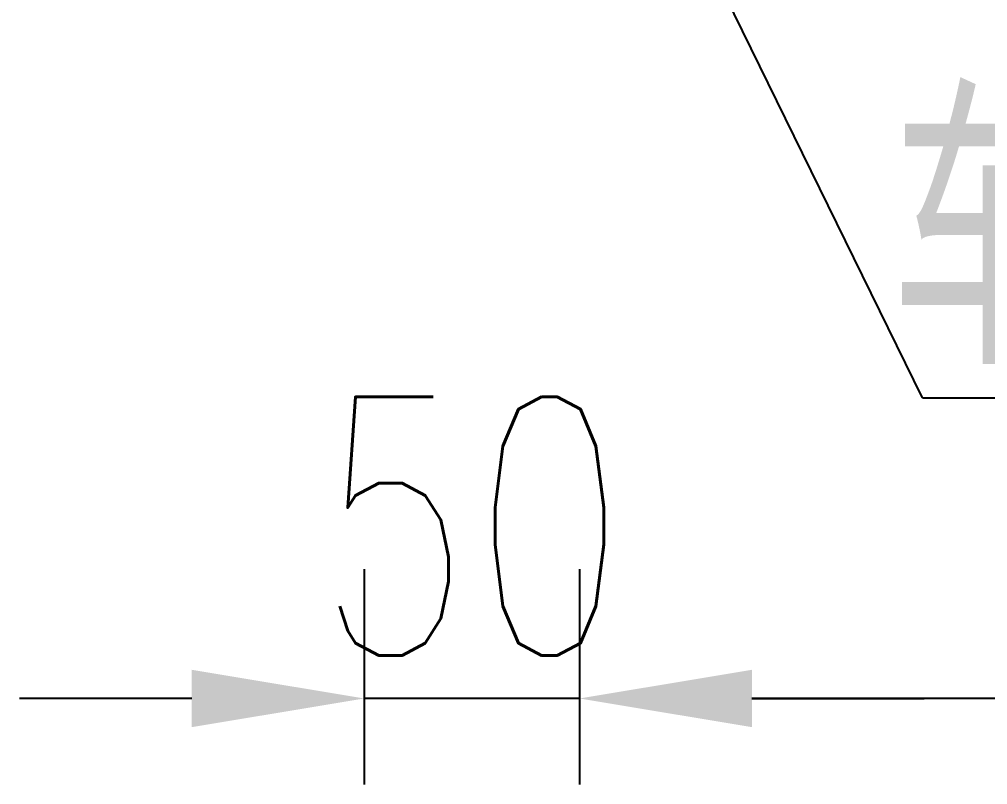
# Model space of a CAD drawing. Extents: x -941089 to 947074, y -2579987 to 8.
# Drawn here: x 2185.57 to 2196.8, y -223.98 to -215.1 of the extents above; entities that cross this region are included whole.
import ezdxf

# ---------------------------------------------------------------- set-up
doc = ezdxf.new("R2010")
doc.units = 0
doc.header["$LTSCALE"] = 5
doc.header["$PDMODE"] = 32
doc.header["$PDSIZE"] = 0.3
doc.layers.get('Defpoints').update_dxf_attribs({"linetype": 'CONTINUOUS'})
doc.layers.add('尺寸', color=2, linetype='CONTINUOUS')
doc.layers.add('文字', color=7, linetype='CONTINUOUS')
doc.layers.add('标注', color=4, linetype='CONTINUOUS', lineweight=15)
doc.styles.get("Standard").update_dxf_attribs({"font": 'simplex1.shx', "width": 0.7, "bigfont": 'hztxt.shx'})
doc.dimstyles.new('比例1：200', dxfattribs={"dimtxt": 3, "dimasz": 2, "dimexe": 1, "dimexo": 1, "dimgap": 0.5, "dimtad": 1, "dimlfac": 20, "dimzin": 13, "dimdsep": 46, "dimtxsty": 'Standard', "dimcen": -0.09, "dimclrd": 256, "dimclre": 256, "dimclrt": 4, "dimaunit": 1, "dimadec": 0, "dimazin": 0, "dimtfac": 0.0005, "dimtix": 1, "dimtmove": 2, "dimatfit": 3, "dimfxl": 0, "dimtolj": 1, "dimtzin": 13, "dimarcsym": 0})

# ---------------------------------------------------------------- blocks, each defined once
blk = doc.blocks.new('*D103')
at = {"layer": 'Defpoints', "color": 0}
for p in [(2192.07, -220.479), (2209.57, -220.479), (2192.07, -222.979)]:
    blk.add_point(p, dxfattribs=at)
at = {"layer": '标注', "lineweight": -2}
for p, q in [((2192.07, -221.479), (2192.07, -223.979)), ((2209.57, -221.479), (2209.57, -223.979)), ((2207.57, -222.979), (2194.07, -222.979))]:
    blk.add_line(p, q, dxfattribs=at)
at = {"layer": '标注'}
for points in [[(2194.07, -222.646), (2194.07, -223.312), (2192.07, -222.979)], [(2207.57, -222.646), (2207.57, -223.312), (2209.57, -222.979)]]:
    blk.add_solid(points, dxfattribs=at)
at = {"layer": '标注', "color": 4, "insert": (2200.82, -220.979), "char_height": 3, "attachment_point": 5}
blk.add_mtext('\\A1;350', dxfattribs=at)
blk = doc.blocks.new('*D104')
at = {"layer": 'Defpoints', "color": 0}
for p in [(2189.57, -220.479), (2192.07, -220.479), (2189.57, -222.979)]:
    blk.add_point(p, dxfattribs=at)
at = {"layer": '标注', "lineweight": -2}
for p, q in [((2189.57, -221.479), (2189.57, -223.979)), ((2192.07, -221.479), (2192.07, -223.979)), ((2187.57, -222.979), (2185.57, -222.979)), ((2192.07, -222.979), (2189.57, -222.979)), ((2194.07, -222.979), (2196.07, -222.979))]:
    blk.add_line(p, q, dxfattribs=at)
at = {"layer": '标注'}
for points in [[(2187.57, -222.646), (2187.57, -223.312), (2189.57, -222.979)], [(2194.07, -222.646), (2194.07, -223.312), (2192.07, -222.979)]]:
    blk.add_solid(points, dxfattribs=at)
at = {"layer": '标注', "color": 4, "insert": (2190.82, -220.979), "char_height": 3, "attachment_point": 5}
blk.add_mtext('\\A1;50', dxfattribs=at)

msp = doc.modelspace()

# ---------------------------------------------------------------- linework, layer by layer
at = {"layer": '尺寸', "linetype": 'Continuous'}
for q in [(2192.07019, -211.37218), (2206.51805, -219.48891)]:
    msp.add_line((2196.04811, -219.48891), q, dxfattribs=at)

# ---------------------------------------------------------------- texts
at = {"layer": '文字', "width": 0.7}
msp.add_text('车道边缘线', height=3, dxfattribs=at).set_placement((2195.68361, -219.09776))

# ---------------------------------------------------------------- dimensions: what is measured, and where the dimension line sits
at = {"layer": '标注'}
for base, p1, p2, picture, middle in [((2189.57019, -222.97887), (2192.07019, -220.47887), (2189.57019, -220.47887), '*D104', (2190.82019, -220.97887)), ((2192.07019, -222.97887), (2209.57019, -220.47887), (2192.07019, -220.47887), '*D103', (2200.82019, -220.97887))]:
    dim = msp.add_linear_dim(base=base, p1=p1, p2=p2, angle=180, dimstyle='比例1：200', dxfattribs=at)
    dim.commit()
    dim.dimension.update_dxf_attribs({"geometry": picture, "text_midpoint": middle})

doc.saveas('drawing.dxf')
